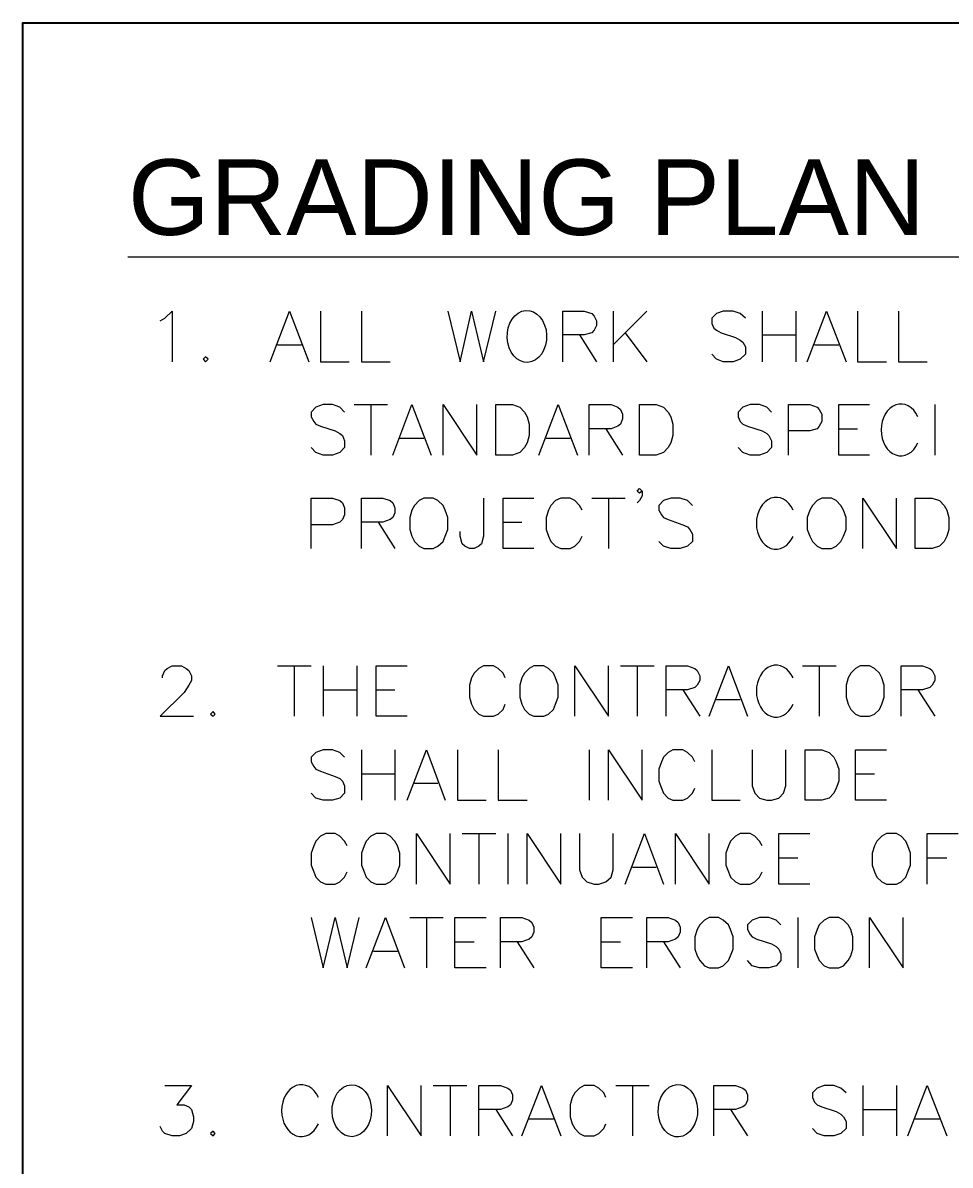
# Model space of a CAD drawing. Header units: millimetres. Extents: x -419 to 20046, y -14642 to 2638.
# Drawn here: x 3709.805 to 3711.278, y 925.466 to 927.282 of the extents above; entities that cross this region are included whole.
import ezdxf

# ---------------------------------------------------------------- set-up
doc = ezdxf.new("R2010")
doc.units = ezdxf.units.MM
for name, color, linetype in [('PDF10_---- NOTES', 7, 'Continuous'), ('PDF10_----TX03', 7, 'Continuous'), ('PDF10_TEXT', 7, 'Continuous')]:
    doc.layers.add(name, color=color, linetype=linetype)
doc.styles.add('PDF Arial', font='arial.ttf')

msp = doc.modelspace()

# ---------------------------------------------------------------- linework, layer by layer
at = {"color": 1}
msp.add_lwpolyline([(3717.4272, 913.7269), (3709.8049, 913.7269), (3709.8049, 927.2815), (3717.4272, 927.2815)], close=True, dxfattribs=at)
at = {"layer": 'PDF10_---- NOTES', "lineweight": 20}
msp.add_lwpolyline([(3709.972, 926.9098), (3712.7106, 926.9098)], dxfattribs=at)
at = {"layer": 'PDF10_----TX03', "lineweight": 20}
for points in [[(3710.0229, 926.8081), (3710.0304, 926.8123), (3710.042, 926.8231), (3710.042, 926.7431)], [(3710.1979, 926.7431), (3710.2287, 926.8231), (3710.2596, 926.7431)], [(3710.2779, 926.8231), (3710.2779, 926.7431), (3710.3237, 926.7431)], [(3710.3429, 926.8231), (3710.3429, 926.7431), (3710.3887, 926.7431)], [(3710.4804, 926.8231), (3710.4996, 926.7431), (3710.5179, 926.8231), (3710.5371, 926.7431), (3710.5563, 926.8231)], [(3710.6629, 926.7431), (3710.6629, 926.8231), (3710.6971, 926.8231), (3710.7088, 926.8198), (3710.7129, 926.8156), (3710.7163, 926.8081), (3710.7163, 926.8006), (3710.7129, 926.7931), (3710.7088, 926.789), (3710.6971, 926.7856), (3710.6629, 926.7856)], [(3710.7429, 926.8231), (3710.7429, 926.7431)], [(3710.7963, 926.8231), (3710.7429, 926.7698)], [(3710.953, 926.8123), (3710.9446, 926.8198), (3710.9338, 926.8231), (3710.9179, 926.8231), (3710.9071, 926.8198), (3710.8996, 926.8123), (3710.8996, 926.804), (3710.9029, 926.7965), (3710.9071, 926.7931), (3710.9146, 926.789), (3710.9371, 926.7815), (3710.9446, 926.7773), (3710.9488, 926.774), (3710.953, 926.7665), (3710.953, 926.7548), (3710.9446, 926.7473), (3710.9338, 926.7431), (3710.9179, 926.7431), (3710.9071, 926.7473), (3710.8996, 926.7548)], [(3710.9796, 926.8231), (3710.9796, 926.7431)], [(3711.033, 926.8231), (3711.033, 926.7431)], [(3711.0513, 926.7431), (3711.0821, 926.8231), (3711.113, 926.7431)], [(3711.1313, 926.8231), (3711.1313, 926.7431), (3711.1771, 926.7431)], [(3711.1963, 926.8231), (3711.1963, 926.7431), (3711.2421, 926.7431)], [(3710.6896, 926.7856), (3710.7163, 926.7431)], [(3710.7621, 926.789), (3710.7963, 926.7431)], [(3710.9796, 926.7856), (3711.033, 926.7856)], [(3710.2096, 926.7698), (3710.2479, 926.7698)], [(3711.063, 926.7698), (3711.1013, 926.7698)], [(3710.3162, 926.6631), (3710.3087, 926.6706), (3710.2971, 926.6748), (3710.2821, 926.6748), (3710.2704, 926.6706), (3710.2629, 926.6631), (3710.2629, 926.6556), (3710.2671, 926.6481), (3710.2704, 926.644), (3710.2779, 926.6406), (3710.3012, 926.6331), (3710.3087, 926.629), (3710.3129, 926.6256), (3710.3162, 926.6173), (3710.3162, 926.6065), (3710.3087, 926.599), (3710.2971, 926.5948), (3710.2821, 926.5948), (3710.2704, 926.599), (3710.2629, 926.6065)], [(3710.3312, 926.6748), (3710.3846, 926.6748)], [(3710.3579, 926.6748), (3710.3579, 926.5948)], [(3710.3929, 926.5948), (3710.4229, 926.6748), (3710.4537, 926.5948)], [(3710.4729, 926.5948), (3710.4729, 926.6748), (3710.5263, 926.5948), (3710.5263, 926.6748)], [(3710.6246, 926.5948), (3710.6554, 926.6748), (3710.6863, 926.5948)], [(3710.7046, 926.5948), (3710.7046, 926.6748), (3710.7396, 926.6748), (3710.7504, 926.6706), (3710.7546, 926.6673), (3710.7579, 926.6598), (3710.7579, 926.6523), (3710.7546, 926.644), (3710.7504, 926.6406), (3710.7396, 926.6365), (3710.7046, 926.6365)], [(3710.9946, 926.6631), (3710.9871, 926.6706), (3710.9755, 926.6748), (3710.9605, 926.6748), (3710.9488, 926.6706), (3710.9413, 926.6631), (3710.9413, 926.6556), (3710.9446, 926.6481), (3710.9488, 926.644), (3710.9563, 926.6406), (3710.9796, 926.6331), (3710.9871, 926.629), (3710.9905, 926.6256), (3710.9946, 926.6173), (3710.9946, 926.6065), (3710.9871, 926.599), (3710.9755, 926.5948), (3710.9605, 926.5948), (3710.9488, 926.599), (3710.9413, 926.6065)], [(3711.0213, 926.5948), (3711.0213, 926.6748), (3711.0555, 926.6748), (3711.0671, 926.6706), (3711.0705, 926.6673), (3711.0746, 926.6598), (3711.0746, 926.6481), (3711.0705, 926.6406), (3711.0671, 926.6365), (3711.0555, 926.6331), (3711.0213, 926.6331)], [(3711.1505, 926.5948), (3711.1013, 926.5948), (3711.1013, 926.6748), (3711.1505, 926.6748)], [(3711.2538, 926.6748), (3711.2538, 926.5948)], [(3710.7313, 926.6365), (3710.7579, 926.5948)], [(3711.1013, 926.6365), (3711.1313, 926.6365)], [(3710.4037, 926.6215), (3710.4421, 926.6215)], [(3710.6363, 926.6215), (3710.6746, 926.6215)], [(3710.7888, 926.5373), (3710.7846, 926.5339), (3710.7813, 926.5373), (3710.7846, 926.5414), (3710.7888, 926.5373), (3710.7888, 926.5298), (3710.7846, 926.5223), (3710.7813, 926.5189)], [(3710.2629, 926.4464), (3710.2629, 926.5264), (3710.2971, 926.5264), (3710.3087, 926.5223), (3710.3129, 926.5189), (3710.3162, 926.5106), (3710.3162, 926.4998), (3710.3129, 926.4923), (3710.3087, 926.4881), (3710.2971, 926.4839), (3710.2629, 926.4839)], [(3710.3429, 926.4464), (3710.3429, 926.5264), (3710.3771, 926.5264), (3710.3887, 926.5223), (3710.3929, 926.5189), (3710.3962, 926.5106), (3710.3962, 926.5031), (3710.3929, 926.4956), (3710.3887, 926.4923), (3710.3771, 926.4881), (3710.3429, 926.4881)], [(3710.5371, 926.5264), (3710.5371, 926.4656), (3710.5338, 926.4539), (3710.5296, 926.4498), (3710.5221, 926.4464), (3710.5146, 926.4464), (3710.5071, 926.4498), (3710.5029, 926.4539), (3710.4996, 926.4656), (3710.4996, 926.4731)], [(3710.6171, 926.4464), (3710.5679, 926.4464), (3710.5679, 926.5264), (3710.6171, 926.5264)], [(3710.6938, 926.5073), (3710.6896, 926.5148), (3710.6821, 926.5223), (3710.6746, 926.5264), (3710.6596, 926.5264), (3710.6513, 926.5223), (3710.6438, 926.5148), (3710.6404, 926.5073), (3710.6363, 926.4956), (3710.6363, 926.4764), (3710.6404, 926.4656), (3710.6438, 926.4573), (3710.6513, 926.4498), (3710.6596, 926.4464), (3710.6746, 926.4464), (3710.6821, 926.4498), (3710.6896, 926.4573), (3710.6938, 926.4656)], [(3710.7088, 926.5264), (3710.7621, 926.5264)], [(3710.7354, 926.5264), (3710.7354, 926.4464)], [(3710.8688, 926.5148), (3710.8613, 926.5223), (3710.8496, 926.5264), (3710.8346, 926.5264), (3710.8229, 926.5223), (3710.8154, 926.5148), (3710.8154, 926.5073), (3710.8196, 926.4998), (3710.8229, 926.4956), (3710.8304, 926.4923), (3710.8538, 926.4839), (3710.8613, 926.4806), (3710.8646, 926.4764), (3710.8688, 926.4689), (3710.8688, 926.4573), (3710.8613, 926.4498), (3710.8496, 926.4464), (3710.8346, 926.4464), (3710.8229, 926.4498), (3710.8154, 926.4573)], [(3711.1396, 926.4464), (3711.1396, 926.5264), (3711.193, 926.4464), (3711.193, 926.5264)], [(3710.3696, 926.4881), (3710.3962, 926.4464)], [(3710.5679, 926.4881), (3710.5979, 926.4881)], [(3710.027, 926.2406), (3710.027, 926.2439), (3710.0304, 926.2523), (3710.0345, 926.2556), (3710.042, 926.2598), (3710.057, 926.2598), (3710.0645, 926.2556), (3710.0687, 926.2523), (3710.0729, 926.2439), (3710.0729, 926.2364), (3710.0687, 926.2289), (3710.0612, 926.2173), (3710.0229, 926.1798), (3710.0762, 926.1798)], [(3710.2096, 926.2598), (3710.2629, 926.2598)], [(3710.2362, 926.2598), (3710.2362, 926.1798)], [(3710.2821, 926.2598), (3710.2821, 926.1798)], [(3710.3354, 926.2598), (3710.3354, 926.1798)], [(3710.4154, 926.1798), (3710.3662, 926.1798), (3710.3662, 926.2598), (3710.4154, 926.2598)], [(3710.5713, 926.2406), (3710.5679, 926.2481), (3710.5604, 926.2556), (3710.5529, 926.2598), (3710.5371, 926.2598), (3710.5296, 926.2556), (3710.5221, 926.2481), (3710.5179, 926.2406), (3710.5146, 926.2289), (3710.5146, 926.2098), (3710.5179, 926.1989), (3710.5221, 926.1906), (3710.5296, 926.1831), (3710.5371, 926.1798), (3710.5529, 926.1798), (3710.5604, 926.1831), (3710.5679, 926.1906), (3710.5713, 926.1989)], [(3710.6821, 926.1798), (3710.6821, 926.2598), (3710.7354, 926.1798), (3710.7354, 926.2598)], [(3710.7546, 926.2598), (3710.8079, 926.2598)], [(3710.7813, 926.2598), (3710.7813, 926.1798)], [(3710.8271, 926.1798), (3710.8271, 926.2598), (3710.8613, 926.2598), (3710.8729, 926.2556), (3710.8763, 926.2523), (3710.8804, 926.2439), (3710.8804, 926.2364), (3710.8763, 926.2289), (3710.8729, 926.2256), (3710.8613, 926.2214), (3710.8271, 926.2214)], [(3710.8954, 926.1798), (3710.9263, 926.2598), (3710.9563, 926.1798)], [(3711.0438, 926.2598), (3711.0971, 926.2598)], [(3711.0705, 926.2598), (3711.0705, 926.1798)], [(3711.2005, 926.1798), (3711.2005, 926.2598), (3711.2346, 926.2598), (3711.2463, 926.2556), (3711.2496, 926.2523), (3711.2538, 926.2439), (3711.2538, 926.2364), (3711.2496, 926.2289), (3711.2463, 926.2256), (3711.2346, 926.2214), (3711.2005, 926.2214)], [(3710.2821, 926.2214), (3710.3354, 926.2214)], [(3710.3662, 926.2214), (3710.3962, 926.2214)], [(3710.8538, 926.2214), (3710.8804, 926.1798)], [(3711.2271, 926.2214), (3711.2538, 926.1798)], [(3710.9071, 926.2064), (3710.9446, 926.2064)], [(3710.3162, 926.1147), (3710.3087, 926.1222), (3710.2971, 926.1264), (3710.2821, 926.1264), (3710.2704, 926.1222), (3710.2629, 926.1147), (3710.2629, 926.1072), (3710.2671, 926.0997), (3710.2704, 926.0956), (3710.2779, 926.0922), (3710.3012, 926.0839), (3710.3087, 926.0806), (3710.3129, 926.0764), (3710.3162, 926.0689), (3710.3162, 926.0572), (3710.3087, 926.0497), (3710.2971, 926.0464), (3710.2821, 926.0464), (3710.2704, 926.0497), (3710.2629, 926.0572)], [(3710.3429, 926.1264), (3710.3429, 926.0464)], [(3710.3962, 926.1264), (3710.3962, 926.0464)], [(3710.4154, 926.0464), (3710.4462, 926.1264), (3710.4762, 926.0464)], [(3710.4954, 926.1264), (3710.4954, 926.0464), (3710.5413, 926.0464)], [(3710.5604, 926.1264), (3710.5604, 926.0464), (3710.6063, 926.0464)], [(3710.7046, 926.1264), (3710.7046, 926.0464)], [(3710.7354, 926.0464), (3710.7354, 926.1264), (3710.7888, 926.0464), (3710.7888, 926.1264)], [(3710.8729, 926.1072), (3710.8688, 926.1147), (3710.8613, 926.1222), (3710.8538, 926.1264), (3710.8379, 926.1264), (3710.8304, 926.1222), (3710.8229, 926.1147), (3710.8196, 926.1072), (3710.8154, 926.0956), (3710.8154, 926.0764), (3710.8196, 926.0656), (3710.8229, 926.0572), (3710.8304, 926.0497), (3710.8379, 926.0464), (3710.8538, 926.0464), (3710.8613, 926.0497), (3710.8688, 926.0572), (3710.8729, 926.0656)], [(3710.8996, 926.1264), (3710.8996, 926.0464), (3710.9446, 926.0464)], [(3710.9638, 926.1264), (3710.9638, 926.0689), (3710.968, 926.0572), (3710.9755, 926.0497), (3710.9871, 926.0464), (3710.9946, 926.0464), (3711.0063, 926.0497), (3711.0138, 926.0572), (3711.0171, 926.0689), (3711.0171, 926.1264)], [(3711.1771, 926.0464), (3711.128, 926.0464), (3711.128, 926.1264), (3711.1771, 926.1264)], [(3710.3429, 926.0881), (3710.3962, 926.0881)], [(3711.128, 926.0881), (3711.158, 926.0881)], [(3710.4271, 926.0731), (3710.4646, 926.0731)], [(3710.3204, 925.9739), (3710.3162, 925.9814), (3710.3087, 925.9889), (3710.3012, 925.9931), (3710.2862, 925.9931), (3710.2779, 925.9889), (3710.2704, 925.9814), (3710.2671, 925.9739), (3710.2629, 925.9622), (3710.2629, 925.9431), (3710.2671, 925.9322), (3710.2704, 925.9239), (3710.2779, 925.9164), (3710.2862, 925.9131), (3710.3012, 925.9131), (3710.3087, 925.9164), (3710.3162, 925.9239), (3710.3204, 925.9322)], [(3710.4304, 925.9131), (3710.4304, 925.9931), (3710.4837, 925.9131), (3710.4837, 925.9931)], [(3710.5029, 925.9931), (3710.5563, 925.9931)], [(3710.5296, 925.9931), (3710.5296, 925.9131)], [(3710.5754, 925.9931), (3710.5754, 925.9131)], [(3710.6063, 925.9131), (3710.6063, 925.9931), (3710.6596, 925.9131), (3710.6596, 925.9931)], [(3710.6896, 925.9931), (3710.6896, 925.9356), (3710.6938, 925.9239), (3710.7013, 925.9164), (3710.7129, 925.9131), (3710.7204, 925.9131), (3710.7313, 925.9164), (3710.7396, 925.9239), (3710.7429, 925.9356), (3710.7429, 925.9931)], [(3710.7621, 925.9131), (3710.7929, 925.9931), (3710.8229, 925.9131)], [(3710.8421, 925.9131), (3710.8421, 925.9931), (3710.8954, 925.9131), (3710.8954, 925.9931)], [(3710.9796, 925.9739), (3710.9755, 925.9814), (3710.968, 925.9889), (3710.9605, 925.9931), (3710.9446, 925.9931), (3710.9371, 925.9889), (3710.9296, 925.9814), (3710.9263, 925.9739), (3710.9221, 925.9622), (3710.9221, 925.9431), (3710.9263, 925.9322), (3710.9296, 925.9239), (3710.9371, 925.9164), (3710.9446, 925.9131), (3710.9605, 925.9131), (3710.968, 925.9164), (3710.9755, 925.9239), (3710.9796, 925.9322)], [(3711.0555, 925.9131), (3711.0063, 925.9131), (3711.0063, 925.9931), (3711.0555, 925.9931)], [(3711.2421, 925.9131), (3711.2421, 925.9931), (3711.2913, 925.9931)], [(3711.0063, 925.9547), (3711.0363, 925.9547)], [(3711.2421, 925.9547), (3711.273, 925.9547)], [(3710.7738, 925.9397), (3710.8113, 925.9397)], [(3710.2629, 925.8597), (3710.2821, 925.7797), (3710.3012, 925.8597), (3710.3204, 925.7797), (3710.3396, 925.8597)], [(3710.3504, 925.7797), (3710.3812, 925.8597), (3710.4112, 925.7797)], [(3710.4196, 925.8597), (3710.4729, 925.8597)], [(3710.4462, 925.8597), (3710.4462, 925.7797)], [(3710.5413, 925.7797), (3710.4912, 925.7797), (3710.4912, 925.8597), (3710.5413, 925.8597)], [(3710.5638, 925.7797), (3710.5638, 925.8597), (3710.5979, 925.8597), (3710.6096, 925.8556), (3710.6138, 925.8522), (3710.6171, 925.8447), (3710.6171, 925.8364), (3710.6138, 925.8289), (3710.6096, 925.8256), (3710.5979, 925.8214), (3710.5638, 925.8214)], [(3710.7738, 925.7797), (3710.7238, 925.7797), (3710.7238, 925.8597), (3710.7738, 925.8597)], [(3710.7963, 925.7797), (3710.7963, 925.8597), (3710.8304, 925.8597), (3710.8421, 925.8556), (3710.8463, 925.8522), (3710.8496, 925.8447), (3710.8496, 925.8364), (3710.8463, 925.8289), (3710.8421, 925.8256), (3710.8304, 925.8214), (3710.7963, 925.8214)], [(3711.0096, 925.8481), (3711.0021, 925.8556), (3710.9905, 925.8597), (3710.9755, 925.8597), (3710.9638, 925.8556), (3710.9563, 925.8481), (3710.9563, 925.8406), (3710.9605, 925.8331), (3710.9638, 925.8289), (3710.9713, 925.8256), (3710.9946, 925.8181), (3711.0021, 925.8139), (3711.0063, 925.8097), (3711.0096, 925.8022), (3711.0096, 925.7914), (3711.0021, 925.7831), (3710.9905, 925.7797), (3710.9755, 925.7797), (3710.9638, 925.7831), (3710.9563, 925.7914)], [(3711.0363, 925.8597), (3711.0363, 925.7797)], [(3711.1505, 925.7797), (3711.1505, 925.8597), (3711.2038, 925.7797), (3711.2038, 925.8597)], [(3710.4912, 925.8214), (3710.5221, 925.8214)], [(3710.5904, 925.8214), (3710.6171, 925.7797)], [(3710.7238, 925.8214), (3710.7546, 925.8214)], [(3710.8229, 925.8214), (3710.8496, 925.7797)], [(3710.3621, 925.8064), (3710.4004, 925.8064)], [(3710.0304, 925.593), (3710.0729, 925.593), (3710.0495, 925.5622), (3710.0612, 925.5622), (3710.0687, 925.5589), (3710.0729, 925.5547), (3710.0762, 925.543), (3710.0762, 925.5355), (3710.0729, 925.5247), (3710.0645, 925.5164), (3710.0537, 925.513), (3710.042, 925.513), (3710.0304, 925.5164), (3710.027, 925.5205), (3710.0229, 925.528)], [(3710.3846, 925.513), (3710.3846, 925.593), (3710.4379, 925.513), (3710.4379, 925.593)], [(3710.4571, 925.593), (3710.5104, 925.593)], [(3710.4837, 925.593), (3710.4837, 925.513)], [(3710.5296, 925.513), (3710.5296, 925.593), (3710.5638, 925.593), (3710.5754, 925.5889), (3710.5796, 925.5855), (3710.5829, 925.578), (3710.5829, 925.5697), (3710.5796, 925.5622), (3710.5754, 925.5589), (3710.5638, 925.5547), (3710.5296, 925.5547)], [(3710.5979, 925.513), (3710.6288, 925.593), (3710.6596, 925.513)], [(3710.7313, 925.5739), (3710.7279, 925.5814), (3710.7204, 925.5889), (3710.7129, 925.593), (3710.6971, 925.593), (3710.6896, 925.5889), (3710.6821, 925.5814), (3710.6779, 925.5739), (3710.6746, 925.5622), (3710.6746, 925.543), (3710.6779, 925.5322), (3710.6821, 925.5247), (3710.6896, 925.5164), (3710.6971, 925.513), (3710.7129, 925.513), (3710.7204, 925.5164), (3710.7279, 925.5247), (3710.7313, 925.5322)], [(3710.7471, 925.593), (3710.8004, 925.593)], [(3710.7738, 925.593), (3710.7738, 925.513)], [(3710.9029, 925.513), (3710.9029, 925.593), (3710.9371, 925.593), (3710.9488, 925.5889), (3710.953, 925.5855), (3710.9563, 925.578), (3710.9563, 925.5697), (3710.953, 925.5622), (3710.9488, 925.5589), (3710.9371, 925.5547), (3710.9029, 925.5547)], [(3711.113, 925.5814), (3711.1046, 925.5889), (3711.0938, 925.593), (3711.078, 925.593), (3711.0671, 925.5889), (3711.0596, 925.5814), (3711.0596, 925.5739), (3711.063, 925.5664), (3711.0671, 925.5622), (3711.0746, 925.5589), (3711.0971, 925.5514), (3711.1046, 925.5472), (3711.1088, 925.543), (3711.113, 925.5355), (3711.113, 925.5247), (3711.1046, 925.5164), (3711.0938, 925.513), (3711.078, 925.513), (3711.0671, 925.5164), (3711.0596, 925.5247)], [(3711.1396, 925.593), (3711.1396, 925.513)], [(3711.193, 925.593), (3711.193, 925.513)], [(3711.2113, 925.513), (3711.2421, 925.593), (3711.273, 925.513)], [(3710.5563, 925.5547), (3710.5829, 925.513)], [(3710.9296, 925.5547), (3710.9563, 925.513)], [(3711.1396, 925.5547), (3711.193, 925.5547)], [(3710.6096, 925.5397), (3710.6479, 925.5397)], [(3711.223, 925.5397), (3711.2613, 925.5397)]]:
    msp.add_lwpolyline(points, dxfattribs=at)
for points in [[(3710.0954, 926.7506), (3710.0912, 926.7473), (3710.0954, 926.7431), (3710.0996, 926.7473)], [(3710.5563, 926.5948), (3710.5563, 926.6748), (3710.5829, 926.6748), (3710.5946, 926.6706), (3710.6021, 926.6631), (3710.6063, 926.6556), (3710.6096, 926.644), (3710.6096, 926.6256), (3710.6063, 926.614), (3710.6021, 926.6065), (3710.5946, 926.599), (3710.5829, 926.5948)], [(3710.7846, 926.5948), (3710.7846, 926.6748), (3710.8113, 926.6748), (3710.8229, 926.6706), (3710.8304, 926.6631), (3710.8346, 926.6556), (3710.8379, 926.644), (3710.8379, 926.6256), (3710.8346, 926.614), (3710.8304, 926.6065), (3710.8229, 926.599), (3710.8113, 926.5948)], [(3710.4421, 926.5264), (3710.4346, 926.5223), (3710.4271, 926.5148), (3710.4229, 926.5073), (3710.4196, 926.4956), (3710.4196, 926.4764), (3710.4229, 926.4656), (3710.4271, 926.4573), (3710.4346, 926.4498), (3710.4421, 926.4464), (3710.4571, 926.4464), (3710.4646, 926.4498), (3710.4729, 926.4573), (3710.4762, 926.4656), (3710.4804, 926.4764), (3710.4804, 926.4956), (3710.4762, 926.5073), (3710.4729, 926.5148), (3710.4646, 926.5223), (3710.4571, 926.5264)], [(3711.0746, 926.5264), (3711.0671, 926.5223), (3711.0596, 926.5148), (3711.0555, 926.5073), (3711.0513, 926.4956), (3711.0513, 926.4764), (3711.0555, 926.4656), (3711.0596, 926.4573), (3711.0671, 926.4498), (3711.0746, 926.4464), (3711.0896, 926.4464), (3711.0971, 926.4498), (3711.1046, 926.4573), (3711.1088, 926.4656), (3711.113, 926.4764), (3711.113, 926.4956), (3711.1088, 926.5073), (3711.1046, 926.5148), (3711.0971, 926.5223), (3711.0896, 926.5264)], [(3711.223, 926.4464), (3711.223, 926.5264), (3711.2496, 926.5264), (3711.2613, 926.5223), (3711.2688, 926.5148), (3711.273, 926.5073), (3711.2763, 926.4956), (3711.2763, 926.4764), (3711.273, 926.4656), (3711.2688, 926.4573), (3711.2613, 926.4498), (3711.2496, 926.4464)], [(3710.6171, 926.2598), (3710.6096, 926.2556), (3710.6021, 926.2481), (3710.5979, 926.2406), (3710.5946, 926.2289), (3710.5946, 926.2098), (3710.5979, 926.1989), (3710.6021, 926.1906), (3710.6096, 926.1831), (3710.6171, 926.1798), (3710.6329, 926.1798), (3710.6404, 926.1831), (3710.6479, 926.1906), (3710.6513, 926.1989), (3710.6554, 926.2098), (3710.6554, 926.2289), (3710.6513, 926.2406), (3710.6479, 926.2481), (3710.6404, 926.2556), (3710.6329, 926.2598)], [(3711.1355, 926.2598), (3711.128, 926.2556), (3711.1205, 926.2481), (3711.1163, 926.2406), (3711.113, 926.2289), (3711.113, 926.2098), (3711.1163, 926.1989), (3711.1205, 926.1906), (3711.128, 926.1831), (3711.1355, 926.1798), (3711.1505, 926.1798), (3711.158, 926.1831), (3711.1663, 926.1906), (3711.1696, 926.1989), (3711.1738, 926.2098), (3711.1738, 926.2289), (3711.1696, 926.2406), (3711.1663, 926.2481), (3711.158, 926.2556), (3711.1505, 926.2598)], [(3710.1071, 926.1873), (3710.1029, 926.1831), (3710.1071, 926.1798), (3710.1104, 926.1831)], [(3711.048, 926.0464), (3711.048, 926.1264), (3711.0746, 926.1264), (3711.0863, 926.1222), (3711.0938, 926.1147), (3711.0971, 926.1072), (3711.1013, 926.0956), (3711.1013, 926.0764), (3711.0971, 926.0656), (3711.0938, 926.0572), (3711.0863, 926.0497), (3711.0746, 926.0464)], [(3710.3662, 925.9931), (3710.3579, 925.9889), (3710.3504, 925.9814), (3710.3471, 925.9739), (3710.3429, 925.9622), (3710.3429, 925.9431), (3710.3471, 925.9322), (3710.3504, 925.9239), (3710.3579, 925.9164), (3710.3662, 925.9131), (3710.3812, 925.9131), (3710.3887, 925.9164), (3710.3962, 925.9239), (3710.4004, 925.9322), (3710.4037, 925.9431), (3710.4037, 925.9622), (3710.4004, 925.9739), (3710.3962, 925.9814), (3710.3887, 925.9889), (3710.3812, 925.9931)], [(3711.1771, 925.9931), (3711.1696, 925.9889), (3711.1621, 925.9814), (3711.158, 925.9739), (3711.1546, 925.9622), (3711.1546, 925.9431), (3711.158, 925.9322), (3711.1621, 925.9239), (3711.1696, 925.9164), (3711.1771, 925.9131), (3711.193, 925.9131), (3711.2005, 925.9164), (3711.208, 925.9239), (3711.2113, 925.9322), (3711.2155, 925.9431), (3711.2155, 925.9622), (3711.2113, 925.9739), (3711.208, 925.9814), (3711.2005, 925.9889), (3711.193, 925.9931)], [(3710.8954, 925.8597), (3710.8879, 925.8556), (3710.8804, 925.8481), (3710.8763, 925.8406), (3710.8729, 925.8289), (3710.8729, 925.8097), (3710.8763, 925.7989), (3710.8804, 925.7914), (3710.8879, 925.7831), (3710.8954, 925.7797), (3710.9104, 925.7797), (3710.9179, 925.7831), (3710.9263, 925.7914), (3710.9296, 925.7989), (3710.9338, 925.8097), (3710.9338, 925.8289), (3710.9296, 925.8406), (3710.9263, 925.8481), (3710.9179, 925.8556), (3710.9104, 925.8597)], [(3711.0863, 925.8597), (3711.078, 925.8556), (3711.0705, 925.8481), (3711.0671, 925.8406), (3711.063, 925.8289), (3711.063, 925.8097), (3711.0671, 925.7989), (3711.0705, 925.7914), (3711.078, 925.7831), (3711.0863, 925.7797), (3711.1013, 925.7797), (3711.1088, 925.7831), (3711.1163, 925.7914), (3711.1205, 925.7989), (3711.1238, 925.8097), (3711.1238, 925.8289), (3711.1205, 925.8406), (3711.1163, 925.8481), (3711.1088, 925.8556), (3711.1013, 925.8597)], [(3710.1071, 925.5205), (3710.1029, 925.5164), (3710.1071, 925.513), (3710.1104, 925.5164)]]:
    msp.add_lwpolyline(points, close=True, dxfattribs=at)
for centre, major_axis, ratio, start_param, end_param in [((3710.6059, 926.7832), (-0.0002, 0.0413), 0.759571, 0.2486792345979815, 6.531864541777567), ((3711.2001, 926.6347), (0.0001, 0.0412), 0.760675, 5.246457, 10.468072), ((3711.0018, 926.4863), (0.0003, 0.0413), 0.758892, 5.250474, 10.474903), ((3711.0018, 926.2196), (0.0003, 0.0413), 0.758892, 5.250474, 10.474903), ((3710.2475, 925.5529), (0.0003, 0.0413), 0.758892, 5.250474, 10.474903), ((3710.3276, 925.5529), (0.0002, 0.0413), 0.758932, 0.235965, 6.51915), ((3710.8458, 925.5528), (0.0006, 0.0417), 0.750122, 0.273346, 6.556531)]:
    msp.add_ellipse(centre, major_axis=major_axis, ratio=ratio, start_param=start_param, end_param=end_param, dxfattribs=at)

# ---------------------------------------------------------------- texts
at = {"layer": 'PDF10_TEXT', "insert": (3709.972, 926.9428), "char_height": 0.119999, "attachment_point": 7, "style": 'PDF Arial'}
msp.add_mtext('GRADING PLAN GENERAL NOTES', dxfattribs=at)

doc.saveas('drawing.dxf')
